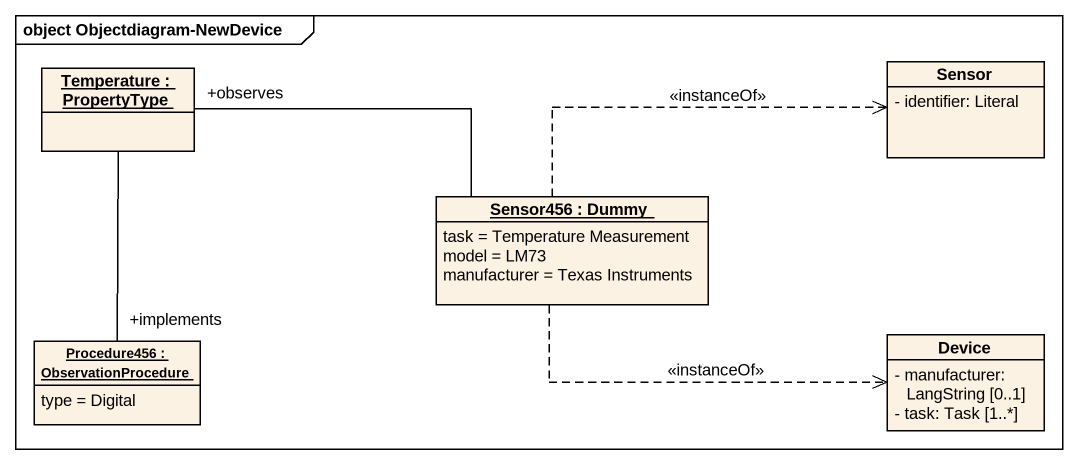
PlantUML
@startuml
mainframe object Objectdiagram-NewDevice
hide circle
hide empty members
skinparam classAttributeIconSize 0
object "Temperature : PropertyType" as Temperature
class Sensor {
  - identifier: Literal
}
object "Sensor456 : Dummy" as Sensor456 {
  task = Temperature Measurement
  model = LM73
  manufacturer = Texas Instruments
}
object "Procedure456 : ObservationProcedure" as Procedure456 {
  type = Digital
}
class Device {
  - manufacturer: LangString [0..1]
  - task: Task [1..*]
}
Temperature -- "+implements" Procedure456
Sensor456 -left- "+observes" Temperature
Sensor456 .right.> Sensor : <<instanceOf>>
Sensor456 .right.> Device : <<instanceOf>>
@enduml
